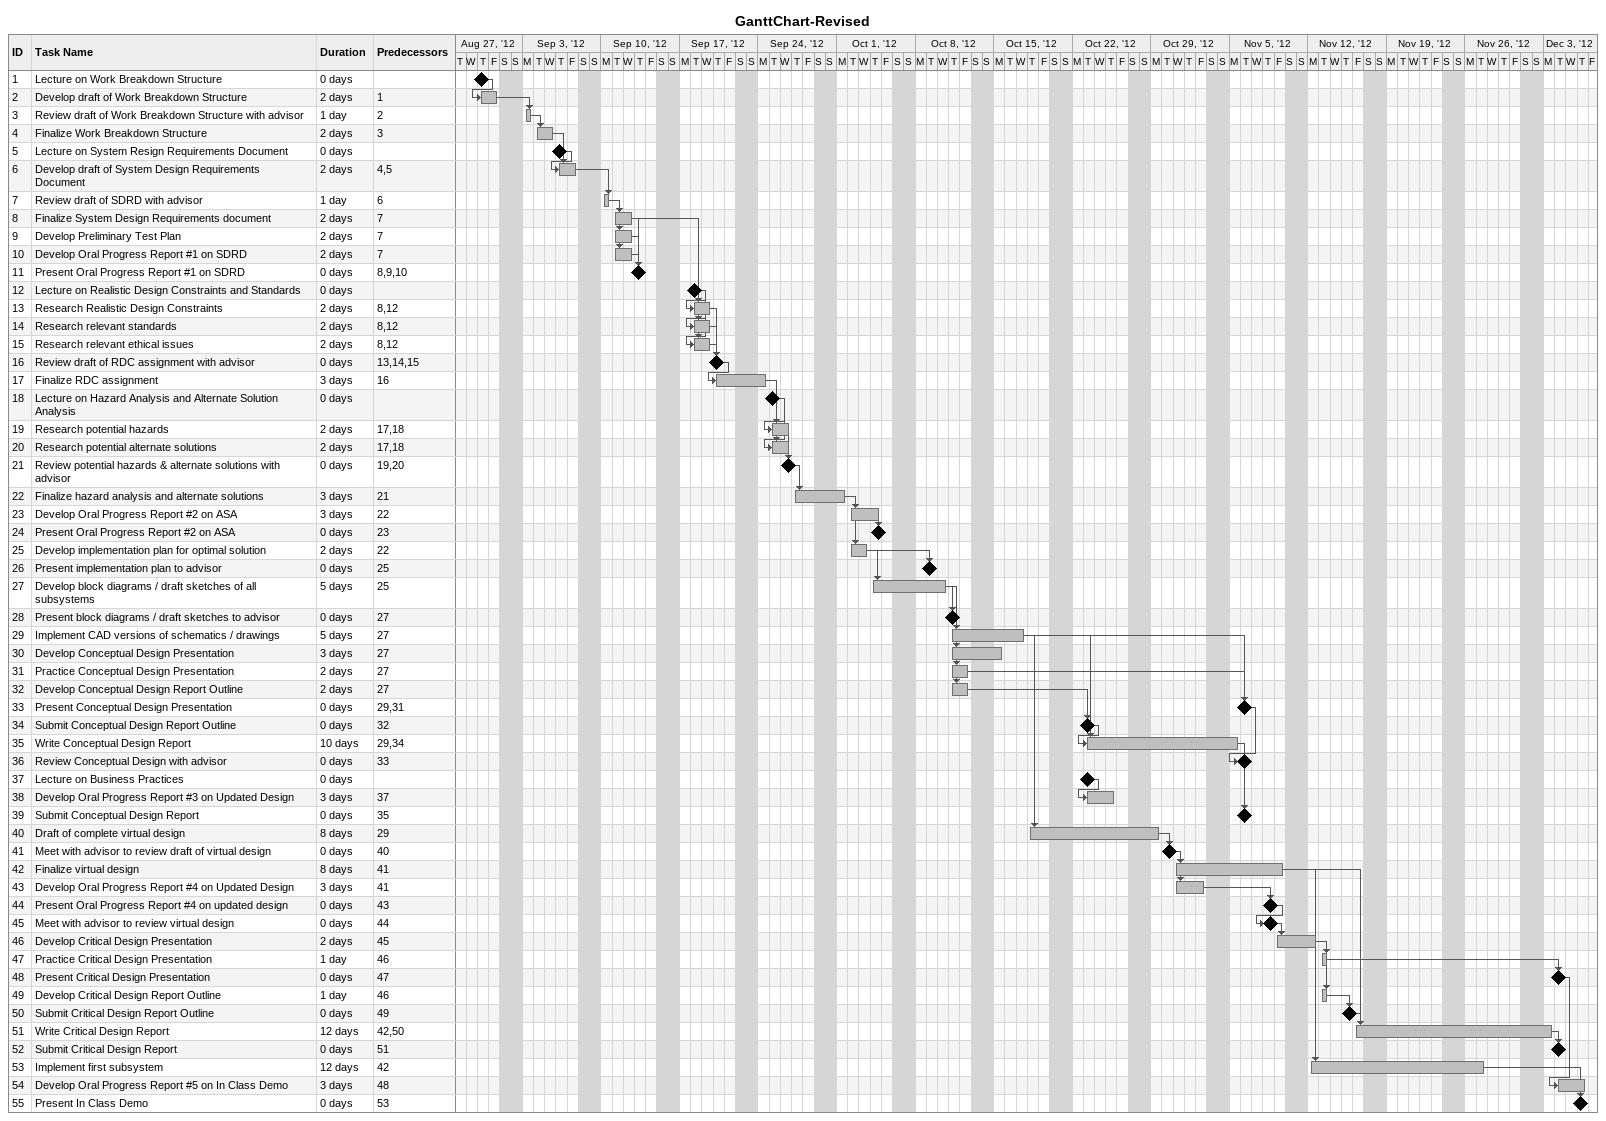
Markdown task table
GanttChart-Revised

| ID | Task | Duration | Start | Finish | Predecessors |
|---|---|---|---|---|---|
| 1 | Lecture on Work Breakdown Structure | 0d | 2012-08-30 | 2012-08-30 |  |
| 2 | Develop draft of Work Breakdown Structure | 2d | 2012-08-30 | 2012-08-31 | 1 |
| 3 | Review draft of Work Breakdown Structure with advisor | 1d | 2012-09-03 | 2012-09-03 | 2 |
| 4 | Finalize Work Breakdown Structure | 2d | 2012-09-04 | 2012-09-05 | 3 |
| 5 | Lecture on System Resign Requirements Document | 0d | 2012-09-06 | 2012-09-06 |  |
| 6 | Develop draft of System Design Requirements Document | 2d | 2012-09-06 | 2012-09-07 | 4, 5 |
| 7 | Review draft of SDRD with advisor | 1d | 2012-09-10 | 2012-09-10 | 6 |
| 8 | Finalize System Design Requirements document | 2d | 2012-09-11 | 2012-09-12 | 7 |
| 9 | Develop Preliminary Test Plan | 2d | 2012-09-11 | 2012-09-12 | 7 |
| 10 | Develop Oral Progress Report #1 on SDRD | 2d | 2012-09-11 | 2012-09-12 | 7 |
| 11 | Present Oral Progress Report #1 on SDRD | 0d | 2012-09-13 | 2012-09-13 | 8, 9, 10 |
| 12 | Lecture on Realistic Design Constraints and Standards | 0d | 2012-09-18 | 2012-09-18 |  |
| 13 | Research Realistic Design Constraints | 2d | 2012-09-18 | 2012-09-19 | 8, 12 |
| 14 | Research relevant standards | 2d | 2012-09-18 | 2012-09-19 | 8, 12 |
| 15 | Research relevant ethical issues | 2d | 2012-09-18 | 2012-09-19 | 8, 12 |
| 16 | Review draft of RDC assignment with advisor | 0d | 2012-09-20 | 2012-09-20 | 13, 14, 15 |
| 17 | Finalize RDC assignment | 3d | 2012-09-20 | 2012-09-24 | 16 |
| 18 | Lecture on Hazard Analysis and Alternate Solution Analysis | 0d | 2012-09-25 | 2012-09-25 |  |
| 19 | Research potential hazards | 2d | 2012-09-25 | 2012-09-26 | 17, 18 |
| 20 | Research potential alternate solutions | 2d | 2012-09-25 | 2012-09-26 | 17, 18 |
| 21 | Review potential hazards & alternate solutions with advisor | 0d | 2012-09-26 | 2012-09-26 | 19, 20 |
| 22 | Finalize hazard analysis and alternate solutions | 3d | 2012-09-27 | 2012-10-01 | 21 |
| 23 | Develop Oral Progress Report #2 on ASA | 3d | 2012-10-02 | 2012-10-04 | 22 |
| 24 | Present Oral Progress Report #2 on ASA | 0d | 2012-10-04 | 2012-10-04 | 23 |
| 25 | Develop implementation plan for optimal solution | 2d | 2012-10-02 | 2012-10-03 | 22 |
| 26 | Present implementation plan to advisor | 0d | 2012-10-09 | 2012-10-09 | 25 |
| 27 | Develop block diagrams / draft sketches of all subsystems | 5d | 2012-10-04 | 2012-10-10 | 25 |
| 28 | Present block diagrams / draft sketches to advisor | 0d | 2012-10-11 | 2012-10-11 | 27 |
| 29 | Implement CAD versions of schematics / drawings | 5d | 2012-10-11 | 2012-10-17 | 27 |
| 30 | Develop Conceptual Design Presentation | 3d | 2012-10-11 | 2012-10-15 | 27 |
| 31 | Practice Conceptual Design Presentation | 2d | 2012-10-11 | 2012-10-12 | 27 |
| 32 | Develop Conceptual Design Report Outline | 2d | 2012-10-11 | 2012-10-12 | 27 |
| 33 | Present Conceptual Design Presentation | 0d | 2012-11-06 | 2012-11-06 | 29, 31 |
| 34 | Submit Conceptual Design Report Outline | 0d | 2012-10-23 | 2012-10-23 | 32 |
| 35 | Write Conceptual Design Report | 10d | 2012-10-23 | 2012-11-05 | 29, 34 |
| 36 | Review Conceptual Design with advisor | 0d | 2012-11-06 | 2012-11-06 | 33 |
| 37 | Lecture on Business Practices | 0d | 2012-10-23 | 2012-10-23 |  |
| 38 | Develop Oral Progress Report #3 on Updated Design | 3d | 2012-10-23 | 2012-10-25 | 37 |
| 39 | Submit Conceptual Design Report | 0d | 2012-11-06 | 2012-11-06 | 35 |
| 40 | Draft of complete virtual design | 8d | 2012-10-18 | 2012-10-29 | 29 |
| 41 | Meet with advisor to review draft of virtual design | 0d | 2012-10-30 | 2012-10-30 | 40 |
| 42 | Finalize virtual design | 8d | 2012-10-31 | 2012-11-09 | 41 |
| 43 | Develop Oral Progress Report #4 on Updated Design | 3d | 2012-10-31 | 2012-11-02 | 41 |
| 44 | Present Oral Progress Report #4 on updated design | 0d | 2012-11-08 | 2012-11-08 | 43 |
| 45 | Meet with advisor to review virtual design | 0d | 2012-11-08 | 2012-11-08 | 44 |
| 46 | Develop Critical Design Presentation | 2d | 2012-11-09 | 2012-11-12 | 45 |
| 47 | Practice Critical Design Presentation | 1d | 2012-11-13 | 2012-11-13 | 46 |
| 48 | Present Critical Design Presentation | 0d | 2012-12-04 | 2012-12-04 | 47 |
| 49 | Develop Critical Design Report Outline | 1d | 2012-11-13 | 2012-11-13 | 46 |
| 50 | Submit Critical Design Report Outline | 0d | 2012-11-15 | 2012-11-15 | 49 |
| 51 | Write Critical Design Report | 12d | 2012-11-16 | 2012-12-03 | 42, 50 |
| 52 | Submit Critical Design Report | 0d | 2012-12-04 | 2012-12-04 | 51 |
| 53 | Implement first subsystem | 12d | 2012-11-12 | 2012-11-27 | 42 |
| 54 | Develop Oral Progress Report #5 on In Class Demo | 3d | 2012-12-04 | 2012-12-06 | 48 |
| 55 | Present In Class Demo | 0d | 2012-12-06 | 2012-12-06 | 53 |
